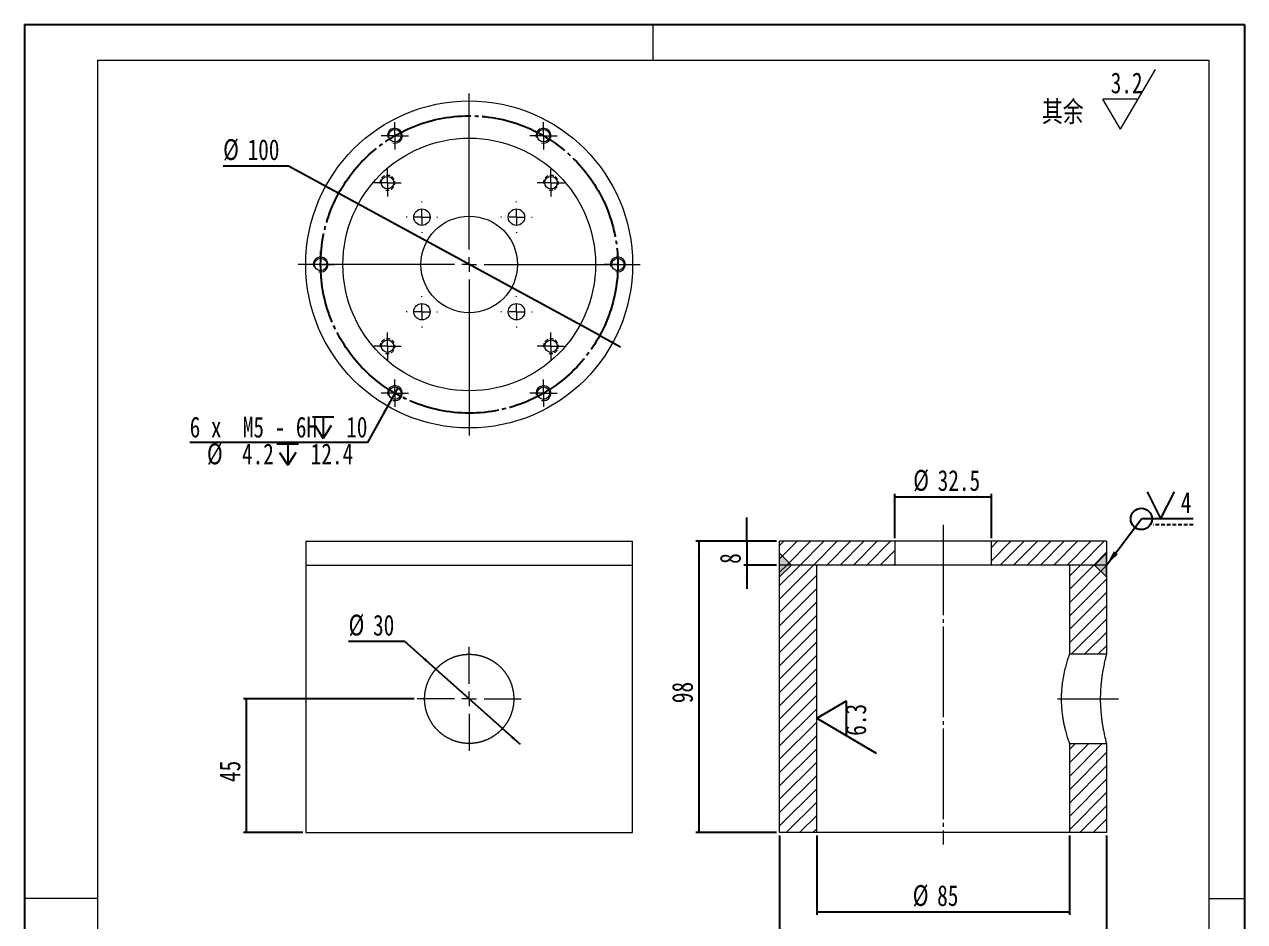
# Model space of a CAD drawing. Header units: millimetres. Extents: x 5 to 416, y 3 to 592.
# Drawn here: x 5 to 415.6, y 289.8 to 591.6 of the extents above; entities that cross this region are included whole.
import ezdxf

# ---------------------------------------------------------------- set-up
doc = ezdxf.new("R2010")
doc.units = ezdxf.units.MM
for name, pattern in [('SLD-中心线', [34.29, 30.48, -1.27, 1.27, -1.27]), ('SLD-实线', [0]), ('SLD-虚线', [1.905, 1.27, -0.635])]:
    doc.linetypes.add(name, pattern=pattern)
for name, color, linetype in [('中心线层', 1, 'SLD-中心线'), ('图框', 7, 'SLD-实线'), ('文字层', 7, 'SLD-实线'), ('标注层', 96, 'SLD-实线')]:
    doc.layers.add(name, color=color, linetype=linetype)
doc.layers.add('粗实线', color=7, linetype='SLD-实线', lineweight=15)
doc.styles.add('SLDTEXTSTYLE0', font='HYSWLONGFANGSONG.TTF', dxfattribs={"bigfont": 'bigfont'})
doc.styles.add('SLDTEXTSTYLE3', font='HYSWLONGFANGSONG.TTF')
doc.styles.get("Standard").update_dxf_attribs({"font": 'HYSWLONGFANGSONG.TTF'})
doc.dimstyles.new('SLDDIMSTYLE0', dxfattribs={"dimtxt": 7, "dimasz": 5.2, "dimexe": 0, "dimexo": 0.0625, "dimgap": 1.75, "dimtad": 1, "dimdec": 3, "dimlfac": 2, "dimrnd": 1e-09, "dimzin": 12, "dimdsep": 46, "dimtxsty": 'SLDTEXTSTYLE3', "dimsah": 1, "dimcen": 0.09, "dimadec": 0, "dimazin": 3, "dimtfac": 1, "dimtdec": 3, "dimtofl": 0, "dimtmove": 0, "dimatfit": 3, "dimfxl": 0, "dimfrac": 2, "dimtolj": 1, "dimtzin": 12, "dimarcsym": 0})
doc.dimstyles.new('SLDDIMSTYLE1', dxfattribs={"dimtxt": 7, "dimasz": 5.2, "dimexe": 0, "dimexo": 0.0625, "dimgap": 1.75, "dimtad": 0, "dimtih": 1, "dimtoh": 1, "dimdec": 3, "dimlfac": 2, "dimrnd": 1e-09, "dimzin": 12, "dimdsep": 46, "dimtxsty": 'SLDTEXTSTYLE3', "dimsah": 1, "dimcen": 0, "dimadec": 0, "dimazin": 3, "dimtfac": 1, "dimtdec": 3, "dimtmove": 0, "dimatfit": 3, "dimfxl": 0, "dimfrac": 2, "dimtolj": 1, "dimtzin": 12, "dimarcsym": 0})
doc.dimstyles.new('SLDDIMSTYLE2', dxfattribs={"dimtxt": 7, "dimasz": 5.2, "dimexe": 0, "dimexo": 0.0625, "dimgap": 1.75, "dimtad": 1, "dimdec": 3, "dimlfac": 2, "dimrnd": 1e-09, "dimzin": 12, "dimdsep": 46, "dimtxsty": 'SLDTEXTSTYLE3', "dimsah": 1, "dimcen": 0.09, "dimadec": 0, "dimazin": 3, "dimtfac": 1, "dimtdec": 3, "dimtmove": 0, "dimatfit": 0, "dimfxl": 0, "dimfrac": 2, "dimtolj": 1, "dimtzin": 12, "dimarcsym": 0})
doc.dimstyles.new('SLDDIMSTYLE3', dxfattribs={"dimtxt": 0, "dimasz": 5.2, "dimexe": 0, "dimexo": 0.0625, "dimgap": 0, "dimtad": 0, "dimtih": 1, "dimtoh": 1, "dimdec": 0, "dimrnd": 1e-09, "dimzin": 0, "dimdsep": 46, "dimtxsty": 'Standard', "dimsah": 1, "dimcen": 0.09, "dimadec": 0, "dimazin": 0, "dimtfac": 5.2, "dimtdec": 0, "dimtofl": 0, "dimtmove": 0, "dimatfit": 3, "dimfxl": 0, "dimfrac": 2, "dimtolj": 1, "dimtzin": 0, "dimarcsym": 0})
doc.dimstyles.new('SLDDIMSTYLE4', dxfattribs={"dimtxt": 7, "dimasz": 5.2, "dimexe": 0, "dimexo": 0.0625, "dimgap": 1.75, "dimtad": 0, "dimtih": 1, "dimtoh": 1, "dimdec": 3, "dimlfac": 2, "dimrnd": 1e-09, "dimzin": 12, "dimdsep": 46, "dimtxsty": 'SLDTEXTSTYLE3', "dimsah": 1, "dimcen": 0, "dimadec": 0, "dimazin": 3, "dimtfac": 1, "dimtdec": 3, "dimtmove": 0, "dimatfit": 3, "dimfxl": 0, "dimfrac": 2, "dimtolj": 1, "dimtzin": 12, "dimarcsym": 0})
doc.dimstyles.new('SLDDIMSTYLE5', dxfattribs={"dimtxt": 7, "dimasz": 5.2, "dimexe": 0, "dimexo": 0.0625, "dimgap": 1.75, "dimtad": 0, "dimtih": 1, "dimtoh": 1, "dimdec": 0, "dimlfac": 2, "dimrnd": 1e-09, "dimzin": 12, "dimdsep": 46, "dimtxsty": 'SLDTEXTSTYLE3', "dimblk1": 'NONE', "dimsah": 1, "dimcen": 0, "dimadec": 0, "dimazin": 3, "dimtfac": 1, "dimtdec": 3, "dimtmove": 0, "dimatfit": 3, "dimldrblk": 'NONE', "dimfxl": 0, "dimfrac": 2, "dimtolj": 1, "dimtzin": 12, "dimarcsym": 0})

# ---------------------------------------------------------------- blocks, each defined once
blk = doc.blocks.new('SW_SFSYMBOL_0')
at = {"color": 0, "linetype": 'SLD-实线', "lineweight": 0}
for p, q in [((3.3, -10), (15.1, 10)), ((3.3, -10), (-2.6, 0)), ((9.2, 0), (-2.6, 0))]:
    blk.add_line(p, q, dxfattribs=at)
at = {"color": 0, "linetype": 'SLD-实线', "lineweight": 0, "insert": (0, 9.02), "char_height": 7, "attachment_point": 1, "style": 'SLDTEXTSTYLE3'}
blk.add_mtext('3.2', dxfattribs=at)
blk = doc.blocks.new('_D')
at = {"layer": '标注层'}
for p, q in [((136.18, 364.73), (78.68, 364.73)), ((79.68, 364.73), (79.68, 319.73)), ((98.68, 319.73), (78.68, 319.73))]:
    blk.add_line(p, q, dxfattribs=at)
for points in [[(79.68, 364.73), (79.28, 359.53), (80.08, 359.53)], [(79.68, 319.73), (80.08, 324.93), (79.28, 324.93)]]:
    blk.add_solid(points, dxfattribs=at)
at = {"layer": '标注层', "insert": (70.65, 336.76, 0.1), "char_height": 7, "attachment_point": 1, "rotation": 90, "style": 'SLDTEXTSTYLE3'}
blk.add_mtext('45', dxfattribs=at)
blk = doc.blocks.new('_D_1')
at = {"layer": '标注层'}
for p, q in [((133.03, 383.99), (114.09, 383.99)), ((143.47, 374.7), (133.03, 383.99)), ((165.88, 354.76), (143.47, 374.7)), ((165.88, 354.76), (171.86, 349.44))]:
    blk.add_line(p, q, dxfattribs=at)
for points in [[(143.47, 374.7), (139.85, 378.46), (139.32, 377.86)], [(165.88, 354.76), (169.5, 351), (170.04, 351.6)]]:
    blk.add_solid(points, dxfattribs=at)
at = {"layer": '标注层', "char_height": 7, "attachment_point": 1, "style": 'SLDTEXTSTYLE3'}
for s, insert in [('%%c', (114.09, 393.05, 0.1)), ('30', (122.32, 393.02, 0.1))]:
    blk.add_mtext(s, dxfattribs=dict(at, insert=insert))
blk = doc.blocks.new('SW_CENTERMARKSYMBOL_0')
at = {"color": 0, "linetype": 'SLD-实线', "lineweight": 0}
for p, q in [((0, 5), (0, 17.5)), ((-5, 0), (-17.5, 0)), ((0, 0), (-2.5, 0)), ((0, 0), (0, 2.5)), ((0, 0), (0, -2.5)), ((0, 0), (2.5, 0)), ((5, 0), (17.5, 0)), ((0, -5), (0, -17.5))]:
    blk.add_line(p, q, dxfattribs=at)
blk = doc.blocks.new('_D_2')
at = {"layer": '标注层'}
for p, q in [((271.63, 318.73), (271.63, 292.04)), ((356.63, 318.73), (356.63, 292.04)), ((271.63, 293.04), (356.63, 293.04))]:
    blk.add_line(p, q, dxfattribs=at)
for points in [[(271.63, 293.04), (276.83, 292.64), (276.83, 293.44)], [(356.63, 293.04), (351.43, 293.44), (351.43, 292.64)]]:
    blk.add_solid(points, dxfattribs=at)
at = {"layer": '标注层', "char_height": 7, "attachment_point": 1, "style": 'SLDTEXTSTYLE3'}
for s, insert in [('%%c', (303.93, 302.09, 0.1)), ('85', (312.16, 302.06, 0.1))]:
    blk.add_mtext(s, dxfattribs=dict(at, insert=insert))
blk = doc.blocks.new('_D_3')
at = {"layer": '标注层'}
for p, q in [((259.13, 318.73), (259.13, 274.73)), ((369.13, 318.73), (369.13, 274.73)), ((259.13, 275.73), (369.13, 275.73))]:
    blk.add_line(p, q, dxfattribs=at)
for points in [[(259.13, 275.73), (264.33, 275.33), (264.33, 276.13)], [(369.13, 275.73), (363.93, 276.13), (363.93, 275.33)]]:
    blk.add_solid(points, dxfattribs=at)
at = {"layer": '标注层', "char_height": 7, "attachment_point": 1, "style": 'SLDTEXTSTYLE3'}
for s, insert in [('%%c', (302.39, 284.78, 0.1)), ('110', (310.62, 284.75, 0.1))]:
    blk.add_mtext(s, dxfattribs=dict(at, insert=insert))
blk = doc.blocks.new('_D_4')
at = {"layer": '标注层'}
for p, q in [((297.88, 418.73), (297.88, 433.68)), ((297.88, 432.68), (330.38, 432.68)), ((330.38, 418.73), (330.38, 433.68))]:
    blk.add_line(p, q, dxfattribs=at)
for points in [[(297.88, 432.68), (303.08, 432.28), (303.08, 433.08)], [(330.38, 432.68), (325.18, 433.08), (325.18, 432.28)]]:
    blk.add_solid(points, dxfattribs=at)
at = {"layer": '标注层', "char_height": 7, "attachment_point": 1, "style": 'SLDTEXTSTYLE3'}
for s, insert in [('%%c', (304.09, 441.73, 0.1)), ('32.5', (312.32, 441.7, 0.1))]:
    blk.add_mtext(s, dxfattribs=dict(at, insert=insert))
blk = doc.blocks.new('_D_5')
at = {"layer": '标注层'}
for p, q in [((248.05, 417.73), (248.05, 425.73)), ((258.13, 417.73), (247.05, 417.73)), ((248.05, 417.73), (248.05, 409.73)), ((258.13, 409.73), (247.05, 409.73)), ((248.05, 409.73), (248.05, 401.73))]:
    blk.add_line(p, q, dxfattribs=at)
for points in [[(248.05, 417.73), (248.45, 422.93), (247.65, 422.93)], [(248.05, 409.73), (247.65, 404.53), (248.45, 404.53)]]:
    blk.add_solid(points, dxfattribs=at)
at = {"layer": '标注层', "insert": (239.03, 410.15, 0.1), "char_height": 7, "attachment_point": 1, "rotation": 90, "style": 'SLDTEXTSTYLE3'}
blk.add_mtext('8', dxfattribs=at)
blk = doc.blocks.new('_D_6')
at = {"layer": '标注层'}
for p, q in [((258.13, 417.73), (230.94, 417.73)), ((231.94, 417.73), (231.94, 319.73)), ((258.13, 319.73), (230.94, 319.73))]:
    blk.add_line(p, q, dxfattribs=at)
for points in [[(231.94, 417.73), (231.54, 412.53), (232.34, 412.53)], [(231.94, 319.73), (232.34, 324.93), (231.54, 324.93)]]:
    blk.add_solid(points, dxfattribs=at)
at = {"layer": '标注层', "insert": (222.92, 363.29, 0.1), "char_height": 7, "attachment_point": 1, "rotation": 90, "style": 'SLDTEXTSTYLE3'}
blk.add_mtext('98', dxfattribs=at)
blk = doc.blocks.new('SW_SFSYMBOL_1')
at = {"layer": '文字层', "color": 0}
for p, q in [((-18.64, 5.9), (-8.65, 11.8)), ((-8.65, 0), (-8.65, 11.8)), ((-18.64, 5.9), (1.35, -5.9))]:
    blk.add_line(p, q, dxfattribs=at)
at = {"layer": '文字层', "color": 0, "insert": (-9.02, 0), "char_height": 7, "attachment_point": 1, "rotation": 90, "style": 'SLDTEXTSTYLE3'}
blk.add_mtext('6.3', dxfattribs=at)
blk = doc.blocks.new('SW_SYMBOL_WELD_BUSV')
at = {"layer": '文字层', "color": 0}
for q in [(0, 2000), (2000, 2000)]:
    blk.add_line((1000, 0), q, dxfattribs=at)
blk = doc.blocks.new('SW_WELDSYMBOL_0')
at = {"layer": '文字层', "color": 0}
blk.add_line((17.43, 0), (0, 0), dxfattribs=at)
at = {"layer": '文字层', "color": 0, "linetype": 'SLD-虚线'}
blk.add_line((17.43, -2), (4, -2), dxfattribs=at)
at = {"layer": '文字层', "color": 0}
blk.add_circle((0, 0), 3.6, dxfattribs=at)
at = {"layer": '文字层', "color": 0, "xscale": 0.004511737089201878, "yscale": 0.004511737089201878, "zscale": 0.004511737089201878}
blk.add_blockref('SW_SYMBOL_WELD_BUSV', (2.06, 0.1), dxfattribs=at)
at = {"layer": '文字层', "color": 0, "insert": (13.24, 9.02), "char_height": 7, "attachment_point": 1, "style": 'SLDTEXTSTYLE3'}
blk.add_mtext('4', dxfattribs=at)
blk = doc.blocks.new('_D_7')
at = {"layer": '标注层'}
for p, q in [((93.88, 543.94), (71.87, 543.94)), ((110.76, 534.75), (93.88, 543.94)), ((198.59, 486.95), (110.76, 534.75)), ((198.59, 486.95), (205.62, 483.12))]:
    blk.add_line(p, q, dxfattribs=at)
for points in [[(110.76, 534.75), (106.39, 537.59), (106, 536.89)], [(198.59, 486.95), (202.97, 484.11), (203.35, 484.81)]]:
    blk.add_solid(points, dxfattribs=at)
at = {"layer": '标注层', "char_height": 7, "attachment_point": 1, "style": 'SLDTEXTSTYLE3'}
for s, insert in [('%%c', (71.87, 553, 0.1)), ('100', (80.1, 552.97, 0.1))]:
    blk.add_mtext(s, dxfattribs=dict(at, insert=insert))
blk = doc.blocks.new('SW_SYMBOL_HOLE_DEPTH')
at = {"layer": '标注层', "color": 0}
for p, q in [((0, 1750), (1600, 1750)), ((200, 1110), (800, 150)), ((800, 1750), (800, 150)), ((1400, 1110), (800, 150))]:
    blk.add_line(p, q, dxfattribs=at)
blk = doc.blocks.new('_D_8')
at = {"layer": '标注层'}
for p, q in [((130.7, 469.38), (128.65, 465.72)), ((128.65, 465.72), (120.41, 451.01)), ((120.41, 451.01), (60.63, 451.01))]:
    blk.add_line(p, q, dxfattribs=at)
blk.add_solid([(128.65, 465.72), (125.76, 461.38), (126.46, 460.98)], dxfattribs=at)
at = {"layer": '标注层', "xscale": 0.004511737089201878, "yscale": 0.004511737089201878, "zscale": 0.004511737089201878}
for p in [(101.91, 451.67), (89.98, 442.64)]:
    blk.add_blockref('SW_SYMBOL_HOLE_DEPTH', p, dxfattribs=at)
at = {"layer": '标注层', "char_height": 7, "attachment_point": 1, "style": 'SLDTEXTSTYLE3'}
for s, insert in [('6 x  M5 - 6H ', (60.63, 459.65, 49.1)), (' 10', (109.71, 459.65, 49.1)), ('%%c', (66.42, 450.65, 49.1)), (' 4.2 ', (74.65, 450.62, 49.1)), (' 12.4', (97.78, 450.62, 49.1))]:
    blk.add_mtext(s, dxfattribs=dict(at, insert=insert))
blk = doc.blocks.new('_NONE')
blk = doc.blocks.new('SW_CENTERMARKSYMBOL_1')
at = {"color": 0, "linetype": 'SLD-实线', "lineweight": 0}
for p, q in [((0, 5), (0, 57.5)), ((-5, 0), (-57.5, 0)), ((0, 0), (-2.5, 0)), ((0, 0), (0, 2.5)), ((0, 0), (0, -2.5)), ((0, 0), (2.5, 0)), ((5, 0), (57.5, 0)), ((0, -5), (0, -57.5))]:
    blk.add_line(p, q, dxfattribs=at)
blk = doc.blocks.new('SW_CENTERMARKSYMBOL_2')
at = {"color": 0, "linetype": 'SLD-实线', "lineweight": 0}
for p, q in [((0, 5), (0, 5.25)), ((-5, 0), (-5.25, 0)), ((0, 0), (-2.5, 0)), ((0, 0), (0, 2.5)), ((0, 0), (0, -2.5)), ((0, 0), (2.5, 0)), ((5, 0), (5.25, 0)), ((0, -5), (0, -5.25))]:
    blk.add_line(p, q, dxfattribs=at)
blk = doc.blocks.new('SW_CENTERMARKSYMBOL_3')
at = {"color": 0, "linetype": 'SLD-实线', "lineweight": 0}
for p, q in [((0, 5), (0, 5.25)), ((-5, 0), (-5.25, 0)), ((0, 0), (-2.5, 0)), ((0, 0), (0, 2.5)), ((0, 0), (0, -2.5)), ((0, 0), (2.5, 0)), ((5, 0), (5.25, 0)), ((0, -5), (0, -5.25))]:
    blk.add_line(p, q, dxfattribs=at)
blk = doc.blocks.new('SW_CENTERMARKSYMBOL_4')
at = {"color": 0, "linetype": 'SLD-实线', "lineweight": 0}
for p, q in [((0, 5), (0, 5.25)), ((-5, 0), (-5.25, 0)), ((0, 0), (-2.5, 0)), ((0, 0), (0, 2.5)), ((0, 0), (0, -2.5)), ((0, 0), (2.5, 0)), ((5, 0), (5.25, 0)), ((0, -5), (0, -5.25))]:
    blk.add_line(p, q, dxfattribs=at)
blk = doc.blocks.new('SW_CENTERMARKSYMBOL_5')
at = {"color": 0, "linetype": 'SLD-实线', "lineweight": 0}
for p, q in [((0, 5), (0, 5.25)), ((-5, 0), (-5.25, 0)), ((0, 0), (-2.5, 0)), ((0, 0), (0, 2.5)), ((0, 0), (0, -2.5)), ((0, 0), (2.5, 0)), ((5, 0), (5.25, 0)), ((0, -5), (0, -5.25))]:
    blk.add_line(p, q, dxfattribs=at)
blk = doc.blocks.new('SW_CENTERMARKSYMBOL_6')
at = {"color": 0, "linetype": 'SLD-实线', "lineweight": 0}
for p, q in [((0, 2.5), (0, 4.6)), ((-2.5, 0), (-4.6, 0)), ((0, 0), (-2.5, 0)), ((0, 0), (0, 2.5)), ((0, 0), (0, -2.5)), ((0, 0), (2.5, 0)), ((2.5, 0), (4.6, 0)), ((0, -2.5), (0, -4.6))]:
    blk.add_line(p, q, dxfattribs=at)
blk = doc.blocks.new('SW_CENTERMARKSYMBOL_7')
at = {"color": 0, "linetype": 'SLD-实线', "lineweight": 0}
for p, q in [((0, 2.5), (0, 4.6)), ((-2.5, 0), (-4.6, 0)), ((0, 0), (-2.5, 0)), ((0, 0), (0, 2.5)), ((0, 0), (0, -2.5)), ((0, 0), (2.5, 0)), ((2.5, 0), (4.6, 0)), ((0, -2.5), (0, -4.6))]:
    blk.add_line(p, q, dxfattribs=at)
blk = doc.blocks.new('SW_CENTERMARKSYMBOL_8')
at = {"color": 0, "linetype": 'SLD-实线', "lineweight": 0}
for p, q in [((0, 2.5), (0, 4.6)), ((-2.5, 0), (-4.6, 0)), ((0, 0), (-2.5, 0)), ((0, 0), (0, 2.5)), ((0, 0), (0, -2.5)), ((0, 0), (2.5, 0)), ((2.5, 0), (4.6, 0)), ((0, -2.5), (0, -4.6))]:
    blk.add_line(p, q, dxfattribs=at)
blk = doc.blocks.new('SW_CENTERMARKSYMBOL_9')
at = {"color": 0, "linetype": 'SLD-实线', "lineweight": 0}
for p, q in [((0, 2.5), (0, 4.6)), ((-2.5, 0), (-4.6, 0)), ((0, 0), (-2.5, 0)), ((0, 0), (0, 2.5)), ((0, 0), (0, -2.5)), ((0, 0), (2.5, 0)), ((2.5, 0), (4.6, 0)), ((0, -2.5), (0, -4.6))]:
    blk.add_line(p, q, dxfattribs=at)
blk = doc.blocks.new('SW_CENTERMARKSYMBOL_10')
at = {"color": 0, "linetype": 'SLD-实线', "lineweight": 0}
for p, q in [((0, 2.5), (0, 4.6)), ((-2.5, 0), (-4.6, 0)), ((0, 0), (-2.5, 0)), ((0, 0), (0, 2.5)), ((0, 0), (0, -2.5)), ((0, 0), (2.5, 0)), ((2.5, 0), (4.6, 0)), ((0, -2.5), (0, -4.6))]:
    blk.add_line(p, q, dxfattribs=at)
blk = doc.blocks.new('SW_CENTERMARKSYMBOL_11')
at = {"color": 0, "linetype": 'SLD-实线', "lineweight": 0}
for p, q in [((0, 2.5), (0, 4.6)), ((-2.5, 0), (-4.6, 0)), ((0, 0), (-2.5, 0)), ((0, 0), (0, 2.5)), ((0, 0), (0, -2.5)), ((0, 0), (2.5, 0)), ((2.5, 0), (4.6, 0)), ((0, -2.5), (0, -4.6))]:
    blk.add_line(p, q, dxfattribs=at)
blk = doc.blocks.new('SW_CENTERMARKSYMBOL_12')
at = {"color": 0, "linetype": 'SLD-实线', "lineweight": 0}
for p, q in [((0, 2.5), (0, 4.6)), ((-2.5, 0), (-4.6, 0)), ((0, 0), (-2.5, 0)), ((0, 0), (0, 2.5)), ((0, 0), (0, -2.5)), ((0, 0), (2.5, 0)), ((2.5, 0), (4.6, 0)), ((0, -2.5), (0, -4.6))]:
    blk.add_line(p, q, dxfattribs=at)
blk = doc.blocks.new('SW_CENTERMARKSYMBOL_13')
at = {"color": 0, "linetype": 'SLD-实线', "lineweight": 0}
for p, q in [((0, 2.5), (0, 4.6)), ((-2.5, 0), (-4.6, 0)), ((0, 0), (-2.5, 0)), ((0, 0), (0, 2.5)), ((0, 0), (0, -2.5)), ((0, 0), (2.5, 0)), ((2.5, 0), (4.6, 0)), ((0, -2.5), (0, -4.6))]:
    blk.add_line(p, q, dxfattribs=at)
blk = doc.blocks.new('SW_CENTERMARKSYMBOL_14')
at = {"color": 0, "linetype": 'SLD-实线', "lineweight": 0}
for p, q in [((0, 2.5), (0, 4.6)), ((-2.5, 0), (-4.6, 0)), ((0, 0), (-2.5, 0)), ((0, 0), (0, 2.5)), ((0, 0), (0, -2.5)), ((0, 0), (2.5, 0)), ((2.5, 0), (4.6, 0)), ((0, -2.5), (0, -4.6))]:
    blk.add_line(p, q, dxfattribs=at)
blk = doc.blocks.new('SW_CENTERMARKSYMBOL_15')
at = {"color": 0, "linetype": 'SLD-实线', "lineweight": 0}
for p, q in [((0, 2.5), (0, 4.6)), ((-2.5, 0), (-4.6, 0)), ((0, 0), (-2.5, 0)), ((0, 0), (0, 2.5)), ((0, 0), (0, -2.5)), ((0, 0), (2.5, 0)), ((2.5, 0), (4.6, 0)), ((0, -2.5), (0, -4.6))]:
    blk.add_line(p, q, dxfattribs=at)

msp = doc.modelspace()

# ---------------------------------------------------------------- hatches: boundary and pattern name
at = {"linetype": 'SLD-实线', "lineweight": 0}
h = msp.add_hatch(dxfattribs=at)
h.set_pattern_fill('ANSI31', style=0)
h.paths.add_polyline_path([(259.12771, 409.73105), (297.87771, 409.73105), (297.87771, 417.73105), (259.12771, 417.73105)], flags=0)
h = msp.add_hatch(dxfattribs=at)
h.set_pattern_fill('ANSI31', style=0)
h.paths.add_polyline_path([(369.12771, 417.73105), (330.37771, 417.73105), (330.37771, 409.73105), (369.12771, 409.73105)], flags=0)
at = {"linetype": 'Continuous'}
for points in [[(263.12771, 409.73105), (259.12771, 405.73105), (259.12771, 413.73105)], [(369.12771, 413.73105), (365.12771, 409.73105), (369.12771, 405.73105)]]:
    msp.add_hatch(color=7, dxfattribs=at).paths.add_polyline_path(points, flags=0)
at = {"linetype": 'SLD-实线', "lineweight": 0}
h = msp.add_hatch(dxfattribs=at)
h.set_pattern_fill('ANSI31', style=0)
h.paths.add_polyline_path([(259.12771, 319.73105), (271.62771, 319.73105), (271.62771, 409.73105), (259.12771, 409.73105)], flags=0)
h = msp.add_hatch(dxfattribs=at)
h.set_pattern_fill('ANSI31', style=0)
h.paths.add_polyline_path([(369.12771, 409.73105), (356.62771, 409.73105), (356.62771, 379.73105), (369.12771, 379.73105)], flags=0)
h = msp.add_hatch(dxfattribs=at)
h.set_pattern_fill('ANSI31', style=0)
h.paths.add_polyline_path([(369.12771, 319.73105), (369.12771, 349.73105), (356.62771, 349.73105), (356.62771, 319.73105)], flags=0)

# ---------------------------------------------------------------- linework, layer by layer
at = {"color": 7, "linetype": 'SLD-中心线', "lineweight": 0}
for p, q in [((314.12771, 423.30935), (314.12771, 315.73105)), ((314.12771, 417.73105), (314.12771, 396.36257)), ((352.62771, 364.73105), (373.12771, 364.73105))]:
    msp.add_line(p, q, dxfattribs=at)
at = {"color": 7, "linetype": 'SLD-实线', "lineweight": 15}
for p, q in [((99.67836, 417.73105), (99.67836, 409.73106)), ((99.67836, 417.73105), (209.67836, 417.73105)), ((209.67836, 409.73106), (209.67836, 417.73105)), ((259.12771, 409.73105), (259.12771, 417.73105)), ((297.87771, 417.73105), (259.12771, 417.73105)), ((297.87771, 417.73105), (297.87771, 409.73105)), ((330.37771, 417.73105), (297.87771, 417.73105)), ((330.37771, 409.73105), (330.37771, 417.73105)), ((369.12771, 417.73105), (330.37771, 417.73105)), ((369.12771, 417.73105), (369.12771, 409.73105)), ((99.67836, 409.73106), (99.67836, 319.73105)), ((99.67836, 409.73106), (209.67836, 409.73106)), ((209.67836, 319.73105), (209.67836, 409.73106)), ((259.12771, 319.73105), (259.12771, 409.73105)), ((271.62771, 409.73105), (259.12771, 409.73105)), ((297.87771, 409.73105), (259.12771, 409.73105)), ((271.62771, 319.73105), (271.62771, 409.73105)), ((330.37771, 409.73105), (297.87771, 409.73105)), ((369.12771, 409.73105), (330.37771, 409.73105)), ((356.62771, 409.73105), (356.62771, 379.73105)), ((369.12771, 409.73105), (356.62771, 409.73105)), ((369.12771, 409.73105), (369.12771, 379.73105)), ((369.12771, 379.73105), (356.62771, 379.73105)), ((356.62771, 349.73105), (356.62771, 319.73105)), ((356.62771, 349.73105), (369.12771, 349.73105)), ((369.12771, 349.73105), (369.12771, 319.73105)), ((99.67836, 319.73105), (209.67836, 319.73105)), ((271.62771, 319.73105), (259.12771, 319.73105)), ((356.62771, 319.73105), (271.62771, 319.73105)), ((369.12771, 319.73105), (356.62771, 319.73105))]:
    msp.add_line(p, q, dxfattribs=at)
at = {"color": 7, "linetype": 'SLD-实线', "lineweight": 0}
for p, q in [((259.12771, 413.73105), (263.12771, 409.73105)), ((259.12771, 405.73105), (259.12771, 413.73105)), ((369.12771, 413.73105), (365.12771, 409.73105)), ((369.12771, 405.73105), (369.12771, 413.73105)), ((263.12771, 409.73105), (259.12771, 405.73105)), ((365.12771, 409.73105), (369.12771, 405.73105))]:
    msp.add_line(p, q, dxfattribs=at)
at = {"color": 7, "linetype": 'SLD-实线', "lineweight": 15}
for centre, radius in [((154.67836, 510.84998), 55), ((129.67836, 554.15125), 2.1), ((179.67836, 554.15125), 2.1), ((154.67836, 510.84998), 42.5), ((127.17836, 538.34998), 2.1), ((182.17836, 538.34998), 2.1), ((138.76846, 526.75988), 2.75), ((154.67836, 510.84998), 16.25), ((170.58826, 526.75988), 2.75), ((104.67836, 510.84998), 2.1), ((204.67836, 510.84998), 2.1), ((138.76846, 494.94007), 2.75), ((170.58826, 494.94007), 2.75), ((127.17836, 483.34998), 2.1), ((182.17836, 483.34998), 2.1), ((129.67836, 467.54871), 2.1), ((179.67836, 467.54871), 2.1)]:
    msp.add_circle(centre, radius, dxfattribs=at)
at = {"color": 7, "linetype": 'SLD-实线', "lineweight": 0}
for centre in [(129.67836, 554.15125), (179.67836, 554.15125), (104.67836, 510.84998), (204.67836, 510.84998), (129.67836, 467.54871), (179.67836, 467.54871)]:
    msp.add_arc(centre, 2.5, 255, 195, dxfattribs=at)
at = {"color": 7, "linetype": 'SLD-虚线', "lineweight": 0}
for centre in [(127.17836, 538.34998), (182.17836, 538.34998), (127.17836, 483.34998), (182.17836, 483.34998)]:
    msp.add_arc(centre, 2.5, 255, 195, dxfattribs=at)
at = {"color": 7, "linetype": 'SLD-实线', "lineweight": 15}
for points, knots in [([(153.68232, 379.73105), (155.67439, 379.73105), (156.65287, 379.63284), (158.09552, 379.34486), (158.5722, 379.22525), (159.51701, 378.93779), (159.9853, 378.76949), (161.34611, 378.20349), (162.20589, 377.74237), (163.42612, 376.92598), (163.82322, 376.63116), (164.58193, 376.0076), (164.94334, 375.67943), (165.97547, 374.64683), (166.5946, 373.8948), (167.41697, 372.66646), (167.6705, 372.24393), (168.13216, 371.38194), (168.3412, 370.94112), (168.716, 370.03981), (168.88176, 369.57931), (169.16897, 368.63803), (169.29085, 368.15438), (169.5813, 366.70063), (169.67772, 365.72427), (169.67868, 364.24905), (169.65488, 363.75552), (169.55725, 362.76474), (169.48425, 362.27607), (169.19561, 360.83035), (168.91092, 359.89298), (168.34391, 358.52654), (168.13127, 358.07829), (167.6683, 357.21429), (167.41697, 356.796), (166.87524, 355.98614), (166.58483, 355.59458), (165.96432, 354.83831), (165.63226, 354.47179), (164.59189, 353.43132), (163.83982, 352.81387), (162.6243, 351.99921), (162.20446, 351.74638), (161.33411, 351.27948), (160.88828, 351.06808), (159.53134, 350.50402), (158.59602, 350.21814), (157.14562, 349.92714), (156.65142, 349.85316), (155.66713, 349.75551), (155.17563, 349.73126), (153.70302, 349.73064), (152.72173, 349.82606), (150.7728, 350.21438), (149.83459, 350.50096), (148.47874, 351.06342), (148.03543, 351.27318), (147.16636, 351.73826), (146.74227, 351.99301), (145.52265, 352.80922), (144.77041, 353.42665), (143.73214, 354.46365), (143.39961, 354.83003), (142.77702, 355.58783), (142.48615, 355.97965), (141.6733, 357.19337), (141.21046, 358.0531), (140.64004, 359.42347), (140.47311, 359.88837), (140.18706, 360.82685), (140.06745, 361.30158), (139.87485, 362.26203), (139.80186, 362.74775), (139.70362, 363.73049), (139.67857, 364.23006), (139.67794, 365.71382), (139.77442, 366.69062), (140.06204, 368.13767), (140.18244, 368.6187), (140.47055, 369.56672), (140.63679, 370.02954), (141.19977, 371.38583), (141.66013, 372.24742), (142.48108, 373.4757), (142.775, 373.87154), (143.39465, 374.62632), (143.72149, 374.98696), (144.40901, 375.67532), (144.76968, 376.00304), (145.52568, 376.62509), (145.92322, 376.92073), (147.14641, 377.74001), (148.00575, 378.20081), (149.3609, 378.76544), (149.82372, 378.93241), (150.77259, 379.22212), (151.25264, 379.34293), (152.70146, 379.6328), (153.68232, 379.73105), (155.67439, 379.73105)], [-0.03125, -0.03125, 0, 0, 0.03125, 0.03125, 0.046875, 0.046875, 0.0625, 0.0625, 0.09375, 0.09375, 0.109375, 0.109375, 0.125, 0.125, 0.15625, 0.15625, 0.171875, 0.171875, 0.1875, 0.1875, 0.203125, 0.203125, 0.21875, 0.21875, 0.25, 0.25, 0.265625, 0.265625, 0.28125, 0.28125, 0.3125, 0.3125, 0.328125, 0.328125, 0.34375, 0.34375, 0.359375, 0.359375, 0.375, 0.375, 0.40625, 0.40625, 0.421875, 0.421875, 0.4375, 0.4375, 0.46875, 0.46875, 0.484375, 0.484375, 0.5, 0.5, 0.53125, 0.53125, 0.5625, 0.5625, 0.578125, 0.578125, 0.59375, 0.59375, 0.625, 0.625, 0.640625, 0.640625, 0.65625, 0.65625, 0.6875, 0.6875, 0.703125, 0.703125, 0.71875, 0.71875, 0.734375, 0.734375, 0.75, 0.75, 0.78125, 0.78125, 0.796875, 0.796875, 0.8125, 0.8125, 0.84375, 0.84375, 0.859375, 0.859375, 0.875, 0.875, 0.890625, 0.890625, 0.90625, 0.90625, 0.9375, 0.9375, 0.953125, 0.953125, 0.96875, 0.96875, 1, 1, 1.03125, 1.03125]), ([(356.62771, 379.73105), (356.62771, 379.73105), (356.5925, 379.63211), (356.49202, 379.34244), (356.45056, 379.22216), (356.35249, 378.93319), (356.29585, 378.76438), (356.10935, 378.19714), (355.96186, 377.73551), (355.71764, 376.91876), (355.63196, 376.62397), (355.45819, 376.00259), (355.36995, 375.67555), (355.10477, 374.64614), (354.92721, 373.89566), (354.59111, 372.25954), (354.43816, 371.40015), (354.2442, 370.04911), (354.18546, 369.58835), (354.08206, 368.64512), (354.0373, 368.16021), (353.92986, 366.70514), (353.89284, 365.72639), (353.89255, 364.24515), (353.90171, 363.74757), (353.93862, 362.75502), (353.96609, 362.26565), (354.07317, 360.81739), (354.17748, 359.87815), (354.37404, 358.50839), (354.44558, 358.06317), (354.5969, 357.2021), (354.67687, 356.78496), (354.84296, 355.97675), (354.92909, 355.58568), (355.10515, 354.82975), (355.19516, 354.46478), (355.46159, 353.43139), (355.63623, 352.81567), (355.8799, 352.00068), (355.95841, 351.74622), (356.10535, 351.28035), (356.17336, 351.07024), (356.35869, 350.50671), (356.45743, 350.21939), (356.55898, 349.92662), (356.58491, 349.85267), (356.61916, 349.75524), (356.62771, 349.73105), (356.62771, 349.73105)], [0, 0, 0, 0, 0.0625, 0.0625, 0.09375, 0.09375, 0.125, 0.125, 0.1875, 0.1875, 0.21875, 0.21875, 0.25, 0.25, 0.3125, 0.3125, 0.375, 0.375, 0.40625, 0.40625, 0.4375, 0.4375, 0.5, 0.5, 0.53125, 0.53125, 0.5625, 0.5625, 0.625, 0.625, 0.65625, 0.65625, 0.6875, 0.6875, 0.71875, 0.71875, 0.75, 0.75, 0.8125, 0.8125, 0.84375, 0.84375, 0.875, 0.875, 0.9375, 0.9375, 0.96875, 0.96875, 1, 1, 1, 1]), ([(369.12771, 379.73105), (369.12771, 379.73105), (369.10069, 379.63281), (369.02354, 379.34476), (368.99171, 379.22512), (368.91645, 378.93757), (368.87291, 378.76923), (368.72956, 378.20308), (368.61624, 377.74184), (368.42898, 376.92524), (368.36331, 376.63035), (368.22989, 376.00663), (368.16224, 375.67839), (367.95931, 374.64555), (367.82401, 373.89334), (367.63265, 372.66469), (367.57145, 372.24209), (367.45711, 371.37992), (367.40376, 370.93901), (367.30625, 370.03751), (367.26209, 369.57692), (367.18451, 368.63544), (367.15097, 368.15169), (367.07042, 366.69772), (367.04286, 365.72121), (367.04268, 364.24577), (367.04947, 363.75216), (367.07707, 362.76124), (367.09763, 362.27256), (367.17785, 360.82675), (367.25606, 359.88932), (367.40376, 358.52281), (367.45805, 358.07457), (367.57276, 357.21062), (367.63344, 356.79235), (367.75957, 355.98254), (367.82503, 355.591), (367.9589, 354.8348), (368.02769, 354.46832), (368.23219, 353.42808), (368.36619, 352.8108), (368.5529, 351.99643), (368.61275, 351.7437), (368.72587, 351.27702), (368.77848, 351.06579), (368.92122, 350.50218), (368.99696, 350.21661), (369.07475, 349.92613), (369.09473, 349.85235), (369.12114, 349.75509), (369.12771, 349.73105), (369.12771, 349.73105)], [0, 0, 0, 0, 0.0625, 0.0625, 0.09375, 0.09375, 0.125, 0.125, 0.1875, 0.1875, 0.21875, 0.21875, 0.25, 0.25, 0.3125, 0.3125, 0.34375, 0.34375, 0.375, 0.375, 0.40625, 0.40625, 0.4375, 0.4375, 0.5, 0.5, 0.53125, 0.53125, 0.5625, 0.5625, 0.625, 0.625, 0.65625, 0.65625, 0.6875, 0.6875, 0.71875, 0.71875, 0.75, 0.75, 0.8125, 0.8125, 0.84375, 0.84375, 0.875, 0.875, 0.9375, 0.9375, 0.96875, 0.96875, 1, 1, 1, 1])]:
    msp.add_open_spline(points, degree=3, knots=knots, dxfattribs=at)
at = {"layer": '中心线层', "linetype": 'SLD-中心线'}
msp.add_circle((154.67836, 510.84998), 50, dxfattribs=at)
at = {"layer": '图框'}
for p, q in [((5, 591.6), (415.6, 591.6)), ((5, 591.6), (5, 3)), ((415.6, 591.6), (415.6, 3))]:
    msp.add_line(p, q, dxfattribs=at)
at = {"layer": '粗实线'}
for p, q in [((216.6, 579.6), (216.6, 591.6)), ((29.6, 579.6), (403.6, 579.6)), ((29.6, 579.6), (29.6, 15.6)), ((403.6, 579.6), (403.6, 15.6)), ((29.6, 297.6), (5, 297.6)), ((403.6, 297.6), (415.6, 297.6))]:
    msp.add_line(p, q, dxfattribs=at)

# ---------------------------------------------------------------- block references
at = {"color": 7, "linetype": 'SLD-实线', "lineweight": 0}
msp.add_blockref('SW_SFSYMBOL_0', (370.55038, 566.41034), dxfattribs=at)
at = {"color": 7, "linetype": 'Continuous', "lineweight": 0}
for name, p in [('SW_CENTERMARKSYMBOL_1', (154.67836, 510.84998)), ('SW_CENTERMARKSYMBOL_12', (129.67836, 554.15125)), ('SW_CENTERMARKSYMBOL_11', (179.67836, 554.15125)), ('SW_CENTERMARKSYMBOL_8', (127.17836, 538.34998)), ('SW_CENTERMARKSYMBOL_9', (182.17836, 538.34998)), ('SW_CENTERMARKSYMBOL_4', (138.76846, 526.75988)), ('SW_CENTERMARKSYMBOL_5', (170.58826, 526.75988)), ('SW_CENTERMARKSYMBOL_13', (104.67836, 510.84998)), ('SW_CENTERMARKSYMBOL_10', (204.67836, 510.84998)), ('SW_CENTERMARKSYMBOL_2', (138.76846, 494.94007)), ('SW_CENTERMARKSYMBOL_3', (170.58826, 494.94007)), ('SW_CENTERMARKSYMBOL_6', (127.17836, 483.34998)), ('SW_CENTERMARKSYMBOL_7', (182.17836, 483.34998)), ('SW_CENTERMARKSYMBOL_14', (129.67836, 467.54871)), ('SW_CENTERMARKSYMBOL_15', (179.67836, 467.54871)), ('SW_CENTERMARKSYMBOL_0', (154.67836, 364.73105))]:
    msp.add_blockref(name, p, dxfattribs=at)
at = {"layer": '文字层'}
for name, p in [('SW_WELDSYMBOL_0', (380.87958, 425.25315)), ('SW_SFSYMBOL_1', (290.27237, 352.31355))]:
    msp.add_blockref(name, p, dxfattribs=at)

# ---------------------------------------------------------------- texts
at = {"color": 7, "linetype": 'SLD-实线', "lineweight": 0, "insert": (347.42893, 565.80423), "char_height": 7, "attachment_point": 1, "style": 'SLDTEXTSTYLE0'}
msp.add_mtext('\\M+191B4\\M+1975D', dxfattribs=at)

# ---------------------------------------------------------------- dimensions: what is measured, and where the dimension line sits
at = {"layer": '标注层'}
for p1, p2, dimstyle, picture, middle in [((110.76293, 534.75468), (198.59379, 486.94527), 'SLDDIMSTYLE4', '_D_7', (82.12702, 549.31409)), ((143.47205, 374.70195), (165.88467, 354.76016), 'SLDDIMSTYLE1', '_D_1', (122.80972, 389.36487))]:
    dim = msp.add_diameter_dim_2p(p1=p1, p2=p2, dimstyle=dimstyle, dxfattribs=at)
    dim.commit()
    dim.dimension.update_dxf_attribs({"geometry": picture, "text_midpoint": middle, "dimtype": 163})
dim = msp.add_diameter_dim_2p(p1=(130.70457, 469.38089), p2=(128.65215, 465.71652), text='<> x  M5 - 6H {\\fGDT;x} 10\\P%%c 4.2 {\\fGDT;x} 12.4\\P', dimstyle='SLDDIMSTYLE5', override={"dimpost": '<>'}, dxfattribs=at)
dim.commit()
dim.dimension.update_dxf_attribs({"geometry": '_D_8', "text_midpoint": (89.77301, 450.62589), "dimtype": 163})
for base, p1, p2, picture, middle in [((330.37771, 432.68058), (297.87771, 417.73105), (330.37771, 417.73105), '_D_4', (315.87237, 432.68058)), ((369.12771, 275.73105), (259.12771, 319.73105), (369.12771, 319.73105), '_D_3', (312.64423, 275.73105)), ((356.62771, 293.03563), (271.62771, 319.73105), (356.62771, 319.73105), '_D_2', (312.64423, 293.03563))]:
    dim = msp.add_linear_dim(base=base, p1=p1, p2=p2, text='%%c<>', dimstyle='SLDDIMSTYLE0', dxfattribs=at)
    dim.commit()
    dim.dimension.update_dxf_attribs({"geometry": picture, "text_midpoint": middle, "dimtype": 160})
for base, p1, p2, dimstyle, picture, middle in [((248.05432, 409.73105), (259.12771, 417.73105), (259.12771, 409.73105), 'SLDDIMSTYLE2', '_D_5', (248.05432, 413.20807)), ((231.93914, 319.73105), (259.12771, 417.73105), (259.12771, 319.73105), 'SLDDIMSTYLE0', '_D_6', (231.93914, 367.88413)), ((79.67836, 319.73105), (137.17836, 364.73105), (99.67836, 319.73105), 'SLDDIMSTYLE0', '_D', (79.67836, 341.36123))]:
    dim = msp.add_linear_dim(base=base, p1=p1, p2=p2, angle=90, dimstyle=dimstyle, dxfattribs=at)
    dim.commit()
    dim.dimension.update_dxf_attribs({"geometry": picture, "text_midpoint": middle, "dimtype": 160})

# ---------------------------------------------------------------- leaders
at = {"layer": '文字层'}
msp.add_leader([(369.12771, 409.73105), (380.87958, 425.25315)], dimstyle='SLDDIMSTYLE3', dxfattribs=at)

doc.saveas('drawing.dxf')
